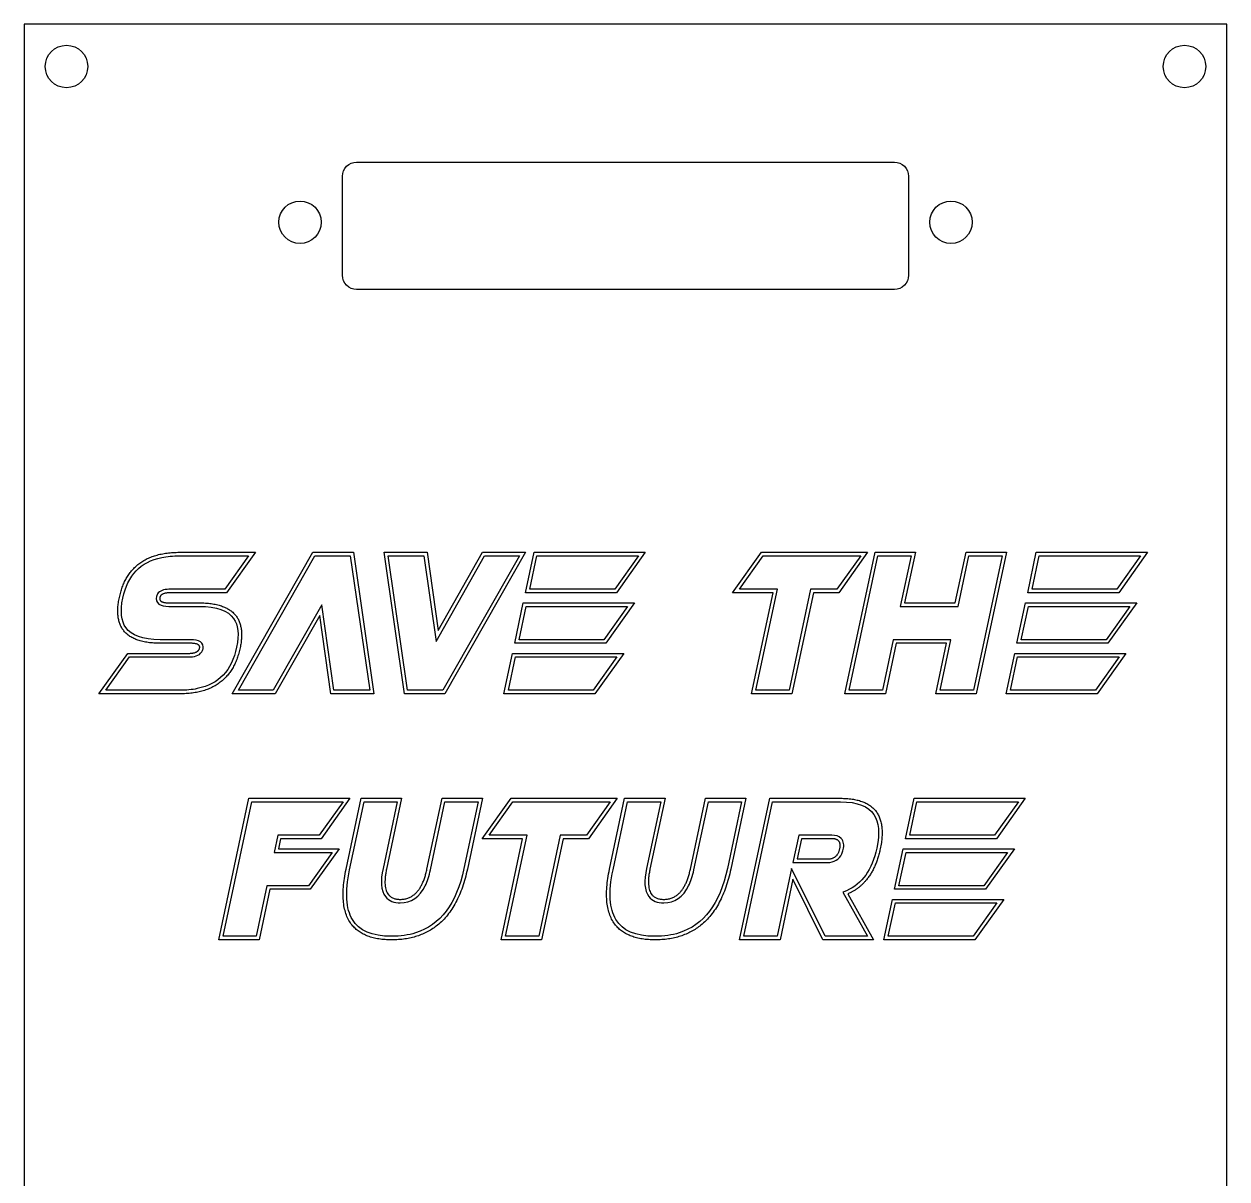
# Model space of a CAD drawing. Header units: millimetres. Extents: x -42 to 42, y -99 to 99.
# Drawn here: x -42.5 to 42.5, y 17.4 to 99 of the extents above; entities that cross this region are included whole.
import ezdxf

# ---------------------------------------------------------------- set-up
doc = ezdxf.new("R2010")
doc.units = ezdxf.units.MM
doc.layers.get('0').update_dxf_attribs({"linetype": 'CONTINUOUS'})

msp = doc.modelspace()

# ---------------------------------------------------------------- linework, layer by layer
for p, q in [((-31.513, 61.683), (-26.156, 61.683)), ((-31.513, 61.433), (-26.641, 61.433)), ((-26.641, 61.433), (-28.32, 59.075)), ((-26.156, 61.683), (-28.191, 58.825)), ((-28.32, 59.075), (-32.12, 59.075)), ((-28.191, 58.825), (-32.12, 58.825)), ((-32.277, 58.111), (-30.134, 58.111)), ((-32.277, 57.861), (-30.134, 57.861)), ((-30.741, 55.504), (-32.884, 55.504)), ((-30.741, 55.254), (-32.884, 55.254)), ((-37.213, 51.683), (-35.177, 54.54)), ((-35.177, 54.54), (-30.891, 54.54)), ((-36.728, 51.933), (-35.048, 54.29)), ((-35.048, 54.29), (-30.891, 54.29)), ((-31.499, 51.933), (-36.728, 51.933)), ((-31.499, 51.683), (-37.213, 51.683)), ((-19.742, 39.304), (-18.678, 44.304)), ((-18.678, 44.304), (-15.821, 44.304)), ((-15.821, 44.304), (-16.885, 39.304)), ((-14.028, 39.304), (-12.964, 44.304)), ((-12.964, 44.304), (-10.107, 44.304)), ((-10.107, 44.304), (-11.171, 39.304)), ((-1.127, 39.304), (-0.063, 44.304)), ((-0.063, 44.304), (2.794, 44.304)), ((2.794, 44.304), (1.73, 39.304)), ((4.587, 39.304), (5.652, 44.304)), ((5.652, 44.304), (8.509, 44.304)), ((8.509, 44.304), (7.444, 39.304)), ((8.063, 34.304), (10.191, 44.304)), ((10.191, 44.304), (15.191, 44.304)), ((-19.498, 39.252), (-18.476, 44.054)), ((-18.476, 44.054), (-16.13, 44.054)), ((-16.13, 44.054), (-17.13, 39.356)), ((-13.784, 39.252), (-12.761, 44.054)), ((-12.761, 44.054), (-10.415, 44.054)), ((-10.415, 44.054), (-11.415, 39.356)), ((-0.882, 39.252), (0.14, 44.054)), ((0.14, 44.054), (2.486, 44.054)), ((2.486, 44.054), (1.486, 39.356)), ((4.832, 39.252), (5.854, 44.054)), ((5.854, 44.054), (8.2, 44.054)), ((8.2, 44.054), (7.2, 39.356)), ((8.372, 34.554), (10.394, 44.054)), ((10.394, 44.054), (15.191, 44.054)), ((12.24, 41.697), (11.825, 39.768)), ((14.584, 41.697), (12.24, 41.697)), ((12.441, 41.447), (12.134, 40.018)), ((14.584, 41.447), (12.441, 41.447)), ((12.134, 40.018), (14.277, 40.018)), ((11.74, 39.344), (10.718, 34.554)), ((14.111, 34.554), (11.74, 39.344)), ((11.825, 39.768), (14.277, 39.768)), ((11.834, 38.59), (10.92, 34.304)), ((13.956, 34.304), (11.834, 38.59)), ((15.368, 37.664), (17.102, 34.554)), ((15.72, 37.547), (17.527, 34.304)), ((10.92, 34.304), (8.063, 34.304)), ((10.718, 34.554), (8.372, 34.554)), ((17.527, 34.304), (13.956, 34.304)), ((17.102, 34.554), (14.111, 34.554))]:
    msp.add_line(p, q)
for points in [[(42.5, 99), (-42.5, 99), (-42.5, -99), (42.5, -99)], [(-22.087, 61.683), (-19.23, 61.683), (-17.787, 51.683), (-20.823, 51.683), (-21.609, 57.218), (-24.752, 51.683), (-27.787, 51.683)], [(-21.942, 61.433), (-19.447, 61.433), (-18.076, 51.933), (-20.606, 51.933), (-21.464, 57.979), (-24.897, 51.933), (-27.357, 51.933)], [(-15.619, 51.683), (-17.062, 61.683), (-14.026, 61.683), (-13.24, 56.147), (-10.097, 61.683), (-7.062, 61.683), (-12.762, 51.683)], [(-12.907, 51.933), (-15.402, 51.933), (-16.773, 61.433), (-14.243, 61.433), (-13.385, 55.386), (-9.952, 61.433), (-7.492, 61.433)], [(1.4, 61.683), (-0.636, 58.825), (-7.065, 58.825), (-6.458, 61.683)], [(-6.255, 61.433), (0.914, 61.433), (-0.765, 59.075), (-6.756, 59.075)], [(11.765, 51.683), (8.908, 51.683), (10.429, 58.825), (7.572, 58.825), (9.608, 61.683), (17.108, 61.683), (15.072, 58.825), (13.286, 58.825)], [(16.623, 61.433), (14.943, 59.075), (13.084, 59.075), (11.563, 51.933), (9.217, 51.933), (10.738, 59.075), (8.057, 59.075), (9.737, 61.433)], [(17.633, 61.683), (20.491, 61.683), (19.726, 58.111), (23.298, 58.111), (24.062, 61.683), (26.919, 61.683), (24.791, 51.683), (21.933, 51.683), (22.691, 55.254), (19.119, 55.254), (18.362, 51.683), (15.505, 51.683)], [(19.417, 57.861), (23.5, 57.861), (24.264, 61.433), (26.61, 61.433), (24.588, 51.933), (22.242, 51.933), (22.999, 55.504), (18.917, 55.504), (18.159, 51.933), (15.814, 51.933), (17.836, 61.433), (20.181, 61.433)], [(36.888, 61.683), (34.852, 58.825), (28.423, 58.825), (29.03, 61.683)], [(34.723, 59.075), (28.732, 59.075), (29.233, 61.433), (36.402, 61.433)], [(0.635, 58.111), (-1.4, 55.254), (-7.829, 55.254), (-7.222, 58.111)], [(0.15, 57.861), (-1.529, 55.504), (-7.52, 55.504), (-7.019, 57.861)], [(36.123, 58.111), (34.088, 55.254), (27.659, 55.254), (28.266, 58.111)], [(33.959, 55.504), (27.968, 55.504), (28.469, 57.861), (35.638, 57.861)], [(-0.122, 54.54), (-2.158, 51.683), (-8.586, 51.683), (-7.979, 54.54)], [(35.366, 54.54), (33.33, 51.683), (26.902, 51.683), (27.509, 54.54)], [(-0.607, 54.29), (-2.286, 51.933), (-8.277, 51.933), (-7.777, 54.29)], [(34.881, 54.29), (33.202, 51.933), (27.211, 51.933), (27.711, 54.29)], [(-19.475, 44.304), (-21.511, 41.447), (-24.368, 41.447), (-24.525, 40.733), (-20.239, 40.733), (-22.275, 37.875), (-25.132, 37.875), (-25.889, 34.304), (-28.747, 34.304), (-26.618, 44.304)], [(-5.931, 34.304), (-8.788, 34.304), (-7.267, 41.447), (-10.124, 41.447), (-8.088, 44.304), (-0.588, 44.304), (-2.624, 41.447), (-4.41, 41.447)], [(28.246, 44.304), (26.21, 41.447), (19.781, 41.447), (20.388, 44.304)], [(-25.335, 38.125), (-26.092, 34.554), (-28.438, 34.554), (-26.416, 44.054), (-19.96, 44.054), (-21.64, 41.697), (-24.569, 41.697), (-24.836, 40.483), (-20.724, 40.483), (-22.404, 38.125)], [(-2.753, 41.697), (-4.612, 41.697), (-6.133, 34.554), (-8.479, 34.554), (-6.958, 41.697), (-9.639, 41.697), (-7.959, 44.054), (-1.073, 44.054)], [(27.761, 44.054), (26.081, 41.697), (20.09, 41.697), (20.591, 44.054)], [(27.481, 40.733), (25.446, 37.875), (19.017, 37.875), (19.624, 40.733)], [(19.827, 40.483), (26.996, 40.483), (25.317, 38.125), (19.326, 38.125)], [(26.724, 37.161), (24.688, 34.304), (18.26, 34.304), (18.867, 37.161)], [(26.239, 36.911), (24.56, 34.554), (18.569, 34.554), (19.07, 36.911)]]:
    msp.add_lwpolyline(points, close=True)
msp.add_lwpolyline([(19, 80.251), (-19, 80.251, -0.414214), (-20, 81.251), (-20, 88.251, -0.414214), (-19, 89.251), (19, 89.251, -0.414214), (20, 88.251), (20, 81.251, -0.414214)], format="xyb", close=True)
for centre in [(-39.5, 96), (39.5, 96), (-23, 85), (23, 85)]:
    msp.add_circle(centre, 1.5)
for points in [[(-35.763, 58.497), (-35.084, 61.683), (-31.513, 61.683)], [(-32.12, 58.825), (-32.834, 58.825), (-32.906, 58.497)], [(-32.884, 55.254), (-36.456, 55.254), (-35.763, 58.497)], [(-32.906, 58.497), (-32.991, 58.111), (-32.277, 58.111)], [(-30.134, 58.111), (-26.563, 58.111), (-27.234, 54.925)], [(-30.091, 54.925), (-30.027, 55.254), (-30.741, 55.254)], [(-27.234, 54.925), (-27.927, 51.683), (-31.499, 51.683)], [(-30.891, 54.54), (-30.177, 54.54), (-30.091, 54.925)], [(15.191, 44.304), (18.763, 44.304), (17.999, 40.733)], [(15.141, 40.733), (15.299, 41.447), (14.584, 41.447)], [(14.277, 40.018), (14.991, 40.018), (15.141, 40.733)], [(17.999, 40.733), (17.491, 38.333), (15.72, 37.547)], [(-16.521, 34.304), (-20.807, 34.304), (-19.742, 39.304)], [(-16.885, 39.304), (-17.342, 37.161), (-15.914, 37.161)], [(-11.171, 39.304), (-12.235, 34.304), (-16.521, 34.304)], [(-15.914, 37.161), (-14.485, 37.161), (-14.028, 39.304)], [(2.094, 34.304), (-2.191, 34.304), (-1.127, 39.304)], [(1.73, 39.304), (1.273, 37.161), (2.702, 37.161)], [(7.444, 39.304), (6.38, 34.304), (2.094, 34.304)], [(2.702, 37.161), (4.13, 37.161), (4.587, 39.304)]]:
    msp.add_open_spline(points, degree=2)
for points, knots in [([(-35.518, 58.445), (-35.518, 58.445), (-35.518, 58.445), (-35.518, 58.445), (-35.171, 60.077), (-34.287, 60.991), (-32.765, 61.312), (-32.388, 61.392), (-31.971, 61.433), (-31.513, 61.433)], [-0.000012, -0.000012, -0.000012, -0.000012, 0, 0, 0, 0.80154, 0.80154, 0.80154, 1, 1, 1, 1]), ([(-32.12, 59.075), (-32.508, 59.075), (-32.812, 59.028), (-33.015, 58.809), (-33.081, 58.737), (-33.129, 58.646), (-33.15, 58.551)], [0, 0, 0, 0, 0.7539137, 0.7539137, 0.7539137, 0.9990335, 0.9990335, 0.9990335, 0.9990335]), ([(-32.884, 55.504), (-34.142, 55.504), (-34.919, 55.811), (-35.307, 56.362), (-35.631, 56.822), (-35.72, 57.501), (-35.518, 58.445), (-35.518, 58.445), (-35.518, 58.445), (-35.518, 58.445)], [0, 0, 0, 0, 0.545358, 0.545358, 0.545358, 1, 1, 1, 1.000012, 1.000012, 1.000012, 1.000012]), ([(-33.15, 58.551), (-33.19, 58.368), (-33.121, 58.14), (-32.967, 58.025), (-32.784, 57.888), (-32.56, 57.861), (-32.277, 57.861)], [0, 0, 0, 0, 0.456912, 0.456912, 0.456912, 1, 1, 1, 1]), ([(-30.134, 57.861), (-28.867, 57.861), (-28.084, 57.554), (-27.695, 57.006), (-27.376, 56.556), (-27.286, 55.895), (-27.479, 54.978)], [0, 0, 0, 0, 0.5492114, 0.5492114, 0.5492114, 0.9998891, 0.9998891, 0.9998891, 0.9998891]), ([(-29.847, 54.874), (-29.847, 54.875), (-29.846, 54.876), (-29.846, 54.877), (-29.813, 55.045), (-29.896, 55.254), (-30.036, 55.352), (-30.224, 55.483), (-30.447, 55.504), (-30.741, 55.504)], [-0.004751, -0.004751, -0.004751, -0.004751, 0, 0, 0, 0.428402, 0.428402, 0.428402, 1, 1, 1, 1]), ([(-27.479, 54.978), (-27.835, 53.309), (-28.728, 52.377), (-30.258, 52.052), (-30.632, 51.973), (-31.046, 51.933), (-31.499, 51.933)], [0, 0, 0, 0, 0.803547, 0.803547, 0.803547, 1, 1, 1, 1]), ([(-30.891, 54.29), (-30.475, 54.29), (-30.133, 54.372), (-29.945, 54.644), (-29.898, 54.713), (-29.865, 54.791), (-29.847, 54.871), (-29.847, 54.872), (-29.847, 54.873), (-29.847, 54.874)], [0, 0, 0, 0, 0.798948, 0.798948, 0.798948, 1, 1, 1, 1.004026, 1.004026, 1.004026, 1.004026]), ([(15.191, 44.054), (16.414, 44.054), (17.168, 43.738), (17.556, 43.155), (17.898, 42.641), (17.985, 41.863), (17.754, 40.785), (17.754, 40.785), (17.754, 40.785), (17.754, 40.785)], [0, 0, 0, 0, 0.531981, 0.531981, 0.531981, 1, 1, 1, 1.000044, 1.000044, 1.000044, 1.000044]), ([(15.386, 40.679), (15.451, 40.976), (15.429, 41.264), (15.242, 41.463), (15.081, 41.636), (14.844, 41.697), (14.584, 41.697)], [0, 0, 0, 0, 0.535715, 0.535715, 0.535715, 1, 1, 1, 1]), ([(14.277, 39.768), (14.727, 39.768), (15.113, 39.99), (15.288, 40.376), (15.331, 40.469), (15.363, 40.571), (15.386, 40.679)], [0, 0, 0, 0, 0.8033276, 0.8033276, 0.8033276, 0.9985924, 0.9985924, 0.9985924, 0.9985924]), ([(17.754, 40.785), (17.754, 40.784), (17.754, 40.784), (17.754, 40.784), (17.427, 39.236), (16.721, 38.265), (15.619, 37.775), (15.535, 37.738), (15.452, 37.701), (15.368, 37.664)], [-0.000066, -0.000066, -0.000066, -0.000066, 0, 0, 0, 1, 1, 1, 1.070653, 1.070653, 1.070653, 1.070653]), ([(-16.521, 34.554), (-17.935, 34.554), (-18.819, 34.958), (-19.294, 35.745), (-19.746, 36.495), (-19.837, 37.659), (-19.498, 39.252)], [0, 0, 0, 0, 0.512324, 0.512324, 0.512324, 1, 1, 1, 1]), ([(-17.13, 39.356), (-17.318, 38.471), (-17.301, 37.799), (-16.956, 37.355), (-16.723, 37.055), (-16.347, 36.911), (-15.914, 36.911)], [0.0000125, 0.0000125, 0.0000125, 0.0000125, 0.5975338, 0.5975338, 0.5975338, 1, 1, 1, 1]), ([(-11.415, 39.356), (-11.954, 36.826), (-13.084, 35.348), (-14.828, 34.796), (-15.335, 34.636), (-15.899, 34.554), (-16.521, 34.554)], [0, 0, 0, 0, 0.774599, 0.774599, 0.774599, 1, 1, 1, 1]), ([(-15.914, 36.911), (-15.151, 36.911), (-14.531, 37.352), (-14.154, 38.125), (-13.998, 38.444), (-13.876, 38.819), (-13.784, 39.252)], [0, 0, 0, 0, 0.707739, 0.707739, 0.707739, 1, 1, 1, 1]), ([(2.094, 34.554), (0.681, 34.554), (-0.204, 34.958), (-0.679, 35.745), (-1.131, 36.495), (-1.222, 37.659), (-0.882, 39.252)], [0, 0, 0, 0, 0.512324, 0.512324, 0.512324, 1, 1, 1, 1]), ([(1.486, 39.356), (1.297, 38.471), (1.315, 37.799), (1.66, 37.355), (1.892, 37.055), (2.268, 36.911), (2.702, 36.911)], [0.0000125, 0.0000125, 0.0000125, 0.0000125, 0.5975339, 0.5975339, 0.5975339, 1, 1, 1, 1]), ([(7.2, 39.356), (6.661, 36.826), (5.531, 35.348), (3.787, 34.796), (3.28, 34.636), (2.717, 34.554), (2.094, 34.554)], [0, 0, 0, 0, 0.774598, 0.774598, 0.774598, 1, 1, 1, 1]), ([(2.702, 36.911), (3.464, 36.911), (4.084, 37.352), (4.462, 38.125), (4.618, 38.444), (4.74, 38.819), (4.832, 39.252)], [0, 0, 0, 0, 0.707738, 0.707738, 0.707738, 1, 1, 1, 1])]:
    msp.add_open_spline(points, degree=3, knots=knots)

doc.saveas('drawing.dxf')
